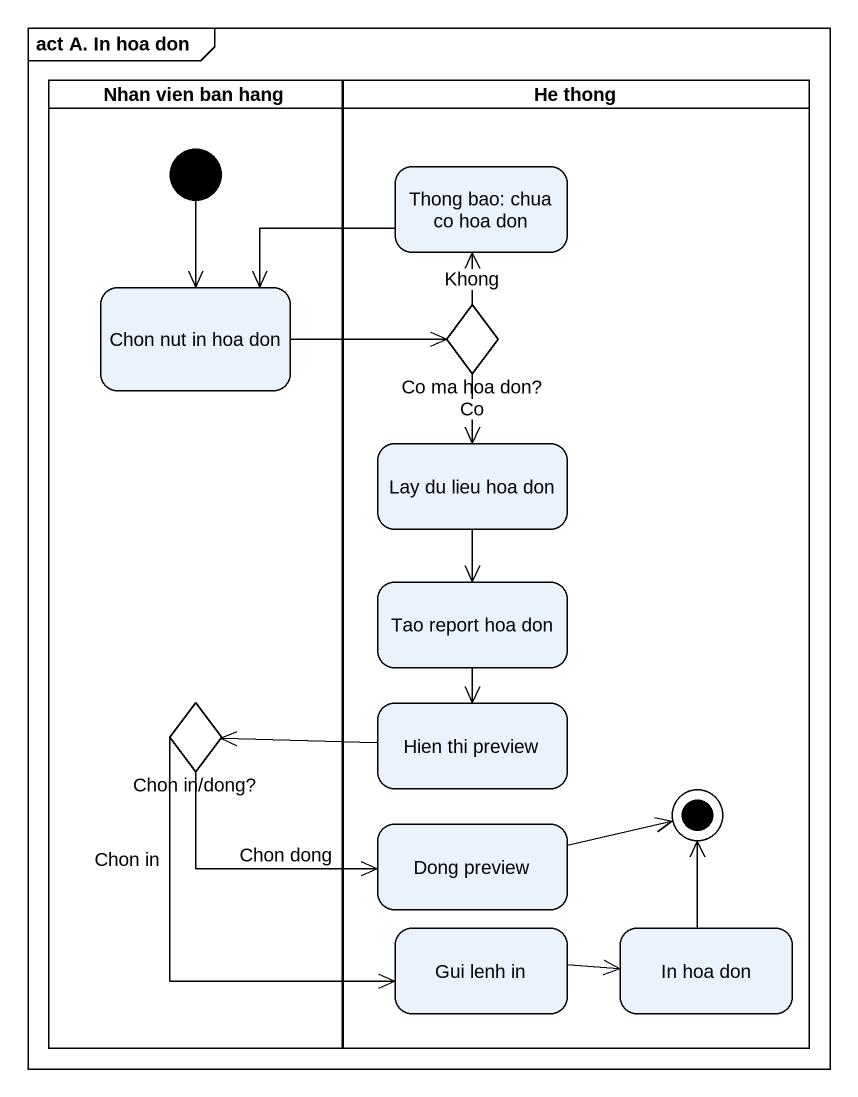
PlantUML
@startuml
mainframe act A. In hoa don
hide empty description
state "Nhan vien ban hang" as Nhan_vien_ban_hang <<partition>> {
  state "Chon nut in hoa don" as Chon_nut_in_hoa_don
  state "Chon in/dong?" as Chon_in_dong <<choice>>
  [*] --> Chon_nut_in_hoa_don
}
state "He thong" as He_thong <<partition>> {
  state "Thong bao: chua co hoa don" as Thong_bao_chua_co_hoa_don
  state "Co ma hoa don?" as Co_ma_hoa_don <<choice>>
  state "Lay du lieu hoa don" as Lay_du_lieu_hoa_don
  state "Tao report hoa don" as Tao_report_hoa_don
  state "Hien thi preview" as Hien_thi_preview
  state "Dong preview" as Dong_preview
  state "Gui lenh in" as Gui_lenh_in
  state "In hoa don" as In_hoa_don
  Dong_preview -right-> [*]
  In_hoa_don -up-> [*]
}
Thong_bao_chua_co_hoa_don -left-> Chon_nut_in_hoa_don
Chon_nut_in_hoa_don -right-> Co_ma_hoa_don
Co_ma_hoa_don -up-> Thong_bao_chua_co_hoa_don : Khong
Co_ma_hoa_don --> Lay_du_lieu_hoa_don : Co
Lay_du_lieu_hoa_don --> Tao_report_hoa_don
Tao_report_hoa_don --> Hien_thi_preview
Chon_in_dong -right-> Dong_preview : Chon dong
Chon_in_dong --> Gui_lenh_in : Chon in
Hien_thi_preview -left-> Chon_in_dong
Gui_lenh_in -right-> In_hoa_don
@enduml
